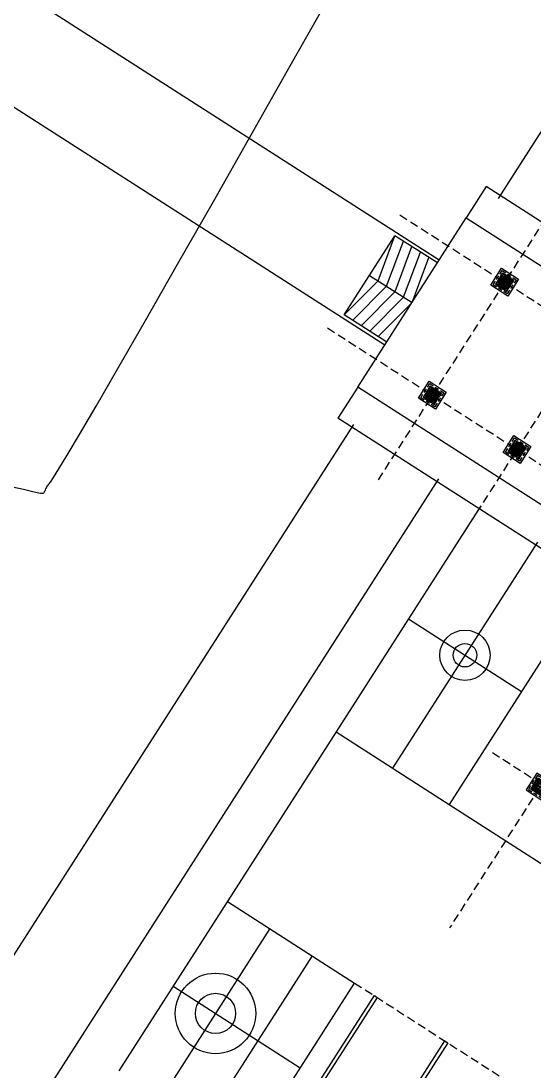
# Model space of a CAD drawing. Header units: millimetres. Extents: x -244126 to 368105, y -173968 to 259060.
# Drawn here: x -170296.4 to -170263.4, y 88069.3 to 88136.7 of the extents above; entities that cross this region are included whole.
import ezdxf
from ezdxf.xclip import XClip

# ---------------------------------------------------------------- set-up
doc = ezdxf.new("R2010")
doc.units = ezdxf.units.MM
doc.header["$MEASUREMENT"] = 0
doc.header["$XCLIPFRAME"] = 0
doc.linetypes.add('DASHED2', pattern=[0.375, 0.25, -0.125])
doc.linetypes.add('HIDDEN2', pattern=[0.1875, 0.125, -0.0625])
for name, color, linetype in [('2', 2, 'Continuous'), ('21', 21, 'Continuous'), ('8', 8, 'Continuous'), ('AU_CENTER', 2, 'Continuous'), ('AU_HIDDEN', 1, 'HIDDEN2'), ('AU_WALL', 2, 'Continuous'), ('AU_WALL_HAT', 15, 'Continuous'), ('CPP-COL', 5, 'Continuous'), ('Top Slope', 11, 'Continuous'), ('WALL', 2, 'Continuous')]:
    doc.layers.add(name, color=color, linetype=linetype)

# ---------------------------------------------------------------- blocks, each defined once
blk = doc.blocks.new('A$Ca5c254c5')
at = {"layer": 'WALL', "color": 8}
for points in [[(0, 6), (0.09999999997671694, 6), (0.09999999997671694, 0), (0, 0)], [(2.5, 6), (2.599999999976717, 6), (2.599999999976717, 0), (2.5, 0)], [(0.5499999999301508, 4.949999999953434), (2.049999999930151, 4.949999999953434), (2.049999999930151, 5.199999999953434), (0.5499999999301508, 5.199999999953434)]]:
    blk.add_lwpolyline(points, close=True, dxfattribs=at)
blk = doc.blocks.new('A$C015d2ecd')
at = {"layer": 'WALL', "color": 8}
for p, q in [((48.00968957750592, 81.4999990426004), (48.00968957925215, 57.49999904248398)), ((51.01041279849596, 57.49999904283322), (51.01041279674973, 81.49999904283322)), ((45.51179518608842, 53.99999999837019), (24.01254398003221, 53.99999999720603)), ((28.51198291045148, 52.49999999732245), (28.51029812404886, 47.99999999743886)), ((41.51235678151716, 52.49999999802094), (41.51085919362959, 48.49999999790452)), ((31.51142131490633, 51.00000000174623), (25.5114208945306, 51.00000000197906)), ((45.51254397991579, 50.49999999825377), (37.51067199523095, 50.49999999767169)), ((31.51085971947759, 49.500000007567), (25.51085929910187, 49.50000000675209))]:
    blk.add_line(p, q, dxfattribs=at)
at = {"layer": 'WALL', "color": 1}
for p, q in [((37.51179518620484, 52.49999999778811), (25.51198248995934, 52.49999999685679)), ((31.51198291045148, 52.49999999732245), (31.51029812404886, 47.99999999743886)), ((37.51179518608842, 52.49999999778811), (37.5102975985501, 48.49999999767169)), ((45.51179518597201, 52.4999999984866), (37.51179518608842, 52.49999999790452)), ((37.51029759831727, 48.49999999767169), (37.5054304379737, 35.49999999778811)), ((45.51179518597201, 48.49999999825377), (37.50992320128717, 48.49999999767169)), ((25.51029770367313, 47.9999999969732), (31.51029812404886, 47.99999999732245))]:
    blk.add_line(p, q, dxfattribs=at)
at = {"layer": 'WALL', "color": 8, "linetype": 'DASHED2'}
blk.add_line((31.51029812416527, 47.99999999755528), (31.50337178027257, 29.49999999720603), dxfattribs=at)
at = {"layer": 'WALL', "color": 1}
for centre, radius in [((28.51142135076225, 51.00009519723244), 1.2), ((28.51142135076225, 51.00009519723244), 0.6000000000000002), ((41.51160798768979, 50.49999999790452), 0.75), ((41.51160798768979, 50.49999999790452), 0.35)]:
    blk.add_circle(centre, radius, dxfattribs=at)
at = {"layer": 'WALL', "color": 8, "rotation": 90.00000000290049}
for p in [(31.51198249030858, 44.6999999973923), (31.511982490425, 42.19999999750871)]:
    blk.add_blockref('A$Ca5c254c5', p, dxfattribs=at)
blk = doc.blocks.new('A$Cec6baa1d')
at = {"layer": 'WALL', "color": 1}
for p, q in [((0, 0.09999999997671694), (0.1999999999534339, 0.09999999997671694)), ((0.09999999997671694, 0), (0.09999999997671694, 0.1999999999534339))]:
    blk.add_line(p, q, dxfattribs=at)
at = {"layer": 'WALL'}
blk.add_lwpolyline([(0, 0.1999999999534339), (0.1999999999534339, 0.1999999999534339), (0.1999999999534339, 0), (0, 0)], close=True, dxfattribs=at)
blk = doc.blocks.new('SB_CENTER')
at = {"layer": 'AU_CENTER'}
for points in [[(-0.02499999999999858, 0), (0.02500000000000213, 0)], [(0, 0.02499999999999858), (0, -0.02499999999999858)]]:
    blk.add_lwpolyline(points, dxfattribs=at)
blk = doc.blocks.new('A$C813e3aed')
at = {"layer": 'CPP-COL'}
h = blk.add_hatch(dxfattribs=at)
h.set_pattern_fill('AR-CONC', color=11, scale=0.0005)
h.set_pattern_definition([(49.99999999999999, (0.09993666057289374, 0.1000024424374715), (0.09109233449800201, -0.007969542769451544), [0.009525, -0.104775]), (355, (0.09993666057289374, 0.1000024424374715), (-0.01762171071248467, 0.09552842261951758), [0.00762, -0.08382029208500001]), (100.4514447, (0.1075276640731317, 0.0993383156874188), (0.07347062354517664, 0.08755887595609756), [0.008095004399999998, -0.08904512229999997]), (46.18420000000001, (0.09993666057289374, 0.1254024424360978), (0.135539520446065, -0.02102116396636357), [0.0142875, -0.1571625]), (96.63555760999992, (0.1112316105727587, 0.1236506924378773), (0.1187020670257515, 0.1237130622988608), [0.01214251157, -0.13356780408]), (351.1841511700001, (0.09993666057289374, 0.1254024424360978), (0.1187020670324885, 0.1237130622927663), [0.011429983535, -0.12572986596]), (21, (0.1126366605731164, 0.1190524424364412), (0.07580719563456624, -0.05113259909354381), [0.009525, -0.104775]), (326.0000000000001, (0.1126366605731164, 0.1190524424364412), (0.03090101417382354, 0.09209398306115964), [0.00762, -0.08381999999999999]), (71.45144499999999, (0.1189539268725639, 0.1147913924869499), (0.1067082096393581, 0.04096138444295262), [0.008095004400000001, -0.0890449688]), (37.50000000000001, (0.09993666057289374, 0.1000024424374715), (0.001544301625295908, 0.04227751943657655), [0, -0.082804, 0, -0.08509, 0, -0.0841375]), (7.499999999999999, (0.09993666057289374, 0.1000024424374715), (0.03340983125515287, 0.05009028740905976), [0, -0.04851399999999999, 0, -0.080899, 0, -0.03206750000000001]), (327.5, (0.07161566057311575, 0.1000024424374715), (0.06779529758343569, -0.002864371996336722), [0, -0.03175, 0, -0.09906000000000001, 0, -0.131445]), (317.5, (0.0589156605728931, 0.1000024424374715), (0.07406459069300902, 0.01271324551666651), [0, -0.041275, 0, -0.065786, 0, -0.093345])])
h.paths.add_polyline_path([(0.02493666057398514, 0.02500244243856287), (0.1749366605718023, 0.02500244243856287), (0.1749366605718023, 0.1750024424363801), (0.02493666057398514, 0.1750024424363801)])
blk.add_lwpolyline([(7.40748509997502e-06, 2.389080691500567e-06), (0.2000074074821896, 2.389080691500567e-06), (0.2000074074821896, 0.2000023890777811), (7.40748509997502e-06, 0.2000023890777811)], close=True, dxfattribs=at)
at = {"layer": 'CPP-COL', "color": 11}
blk.add_lwpolyline([(0.02493666057398514, 0.02500244243856287), (0.1749366605718023, 0.02500244243856287), (0.1749366605718023, 0.1750024424363801), (0.02493666057398514, 0.1750024424363801)], close=True, dxfattribs=at)
at = {"layer": 'CPP-COL', "xscale": -1.666666666666667, "yscale": 1.666666666666667, "zscale": 1.666666666666667, "rotation": 6.991919043741746e-08}
blk.add_blockref('SB_CENTER', (0.1000074074836448, 0.1000023890792363), dxfattribs=at)
blk = doc.blocks.new('A$C17E623F9')
at = {"layer": 'AU_WALL_HAT'}
h = blk.add_hatch(dxfattribs=at)
h.set_pattern_fill('ANSI31', color=256, scale=0.01)
h.set_pattern_definition([(45, (-30616.9104475692, 7338.855152288292), (-0.02245064030267288, 0.02245064030267288), [])])
h.paths.add_polyline_path([(0.09999999999854481, 0.124999999998181), (-0.1000000000021828, 0.124999999998181), (-0.1000000000021828, 0.1749999999992724), (0.09999999999854481, 0.1749999999992724)])
h.paths.add_polyline_path([(-0.1749999999992724, 0.09999999999854481), (-0.125000000003638, 0.09999999999854481), (-0.125, -0.09999999999854481), (-0.1749999999956344, -0.09999999999854481)])
h.paths.add_polyline_path([(0.125, 0.09999999999854481), (0.1749999999956344, 0.09999999999854481), (0.1749999999992724, -0.09999999999854481), (0.125000000003638, -0.09999999999854481)])
h.paths.add_polyline_path([(-0.1000000000021828, -0.124999999998181), (0.09999999999854481, -0.124999999998181), (0.09999999999854481, -0.1749999999992724), (-0.1000000000021828, -0.1749999999992724)])
at = {"layer": '2', "ltscale": 0.01}
for points in [[(-0.1000000000021828, 0.09999999999854481), (-0.2000000000007276, 0.09999999999854481), (-0.2000000000007276, 0.1999999999989086), (-0.1000000000021828, 0.1999999999989086)], [(-0.2000000000007276, 0.09999999999854481), (-0.1000000000021828, 0.09999999999854481), (-0.09999999999854481, -0.09999999999854481), (-0.1999999999970896, -0.09999999999854481)], [(0.09999999999854481, 0.09999999999854481), (-0.1000000000021828, 0.09999999999854481), (-0.1000000000021828, 0.1999999999989086), (0.09999999999854481, 0.1999999999989086)], [(0.1999999999970896, 0.09999999999854481), (0.09999999999854481, 0.09999999999854481), (0.09999999999854481, 0.1999999999989086), (0.1999999999970896, 0.1999999999989086)], [(0.09999999999854481, 0.09999999999854481), (0.1999999999970896, 0.09999999999854481), (0.2000000000007276, -0.09999999999854481), (0.1000000000021828, -0.09999999999854481)], [(-0.09999999999854481, -0.09999999999854481), (-0.1999999999970896, -0.09999999999854481), (-0.1999999999970896, -0.1999999999989086), (-0.09999999999854481, -0.1999999999989086)], [(-0.1000000000021828, -0.09999999999854481), (0.09999999999854481, -0.09999999999854481), (0.09999999999854481, -0.1999999999989086), (-0.1000000000021828, -0.1999999999989086)], [(0.2000000000007276, -0.09999999999854481), (0.1000000000021828, -0.09999999999854481), (0.1000000000021828, -0.1999999999989086), (0.2000000000007276, -0.1999999999989086)]]:
    blk.add_lwpolyline(points, close=True, dxfattribs=at)
at = {"layer": '21', "ltscale": 0.01}
blk.add_lwpolyline([(-0.2999999999992724, -0.298784564422931), (0.2999999999992724, -0.298784564422931), (0.2999999999992724, 0.3012154355774328), (-0.2999999999992724, 0.3012154355774328)], close=True, dxfattribs=at)
at = {"layer": '8', "ltscale": 0.01}
for points in [[(-0.125000000003638, 0.124999999998181), (-0.1749999999992724, 0.124999999998181), (-0.1749999999992724, 0.1749999999992724), (-0.125000000003638, 0.1749999999992724)], [(-0.1749999999992724, 0.09999999999854481), (-0.125000000003638, 0.09999999999854481), (-0.125, -0.09999999999854481), (-0.1749999999956344, -0.09999999999854481)], [(0.09999999999854481, 0.124999999998181), (-0.1000000000021828, 0.124999999998181), (-0.1000000000021828, 0.1749999999992724), (0.09999999999854481, 0.1749999999992724)], [(0.1749999999956344, 0.124999999998181), (0.125, 0.124999999998181), (0.125, 0.1749999999992724), (0.1749999999956344, 0.1749999999992724)], [(0.125, 0.09999999999854481), (0.1749999999956344, 0.09999999999854481), (0.1749999999992724, -0.09999999999854481), (0.125000000003638, -0.09999999999854481)], [(-0.125, -0.124999999998181), (-0.1749999999956344, -0.124999999998181), (-0.1749999999956344, -0.1749999999992724), (-0.125, -0.1749999999992724)], [(-0.1000000000021828, -0.124999999998181), (0.09999999999854481, -0.124999999998181), (0.09999999999854481, -0.1749999999992724), (-0.1000000000021828, -0.1749999999992724)], [(0.1749999999992724, -0.124999999998181), (0.125000000003638, -0.124999999998181), (0.125000000003638, -0.1749999999992724), (0.1749999999992724, -0.1749999999992724)]]:
    blk.add_lwpolyline(points, close=True, dxfattribs=at)
at = {"layer": 'AU_HIDDEN', "color": 1}
blk.add_lwpolyline([(-0.249999999996362, -0.2487845644236586), (0.249999999996362, -0.2487845644236586), (0.249999999996362, 0.2512154355781604), (-0.249999999996362, 0.2512154355781604)], close=True, dxfattribs=at)
blk.add_blockref('A$C813e3aed', (-0.1000074074836448, -0.1000023890792363))
blk = doc.blocks.new('A$C8d4ba1c4')
at = {"layer": 'AU_WALL', "color": 2}
blk.add_lwpolyline([(11.05573366121098, 23.63904903043294), (17.05573366121098, 23.63904903066577), (17.0557336617494, 12.73904998670332), (11.0557336617494, 12.73904998647049)], close=True, dxfattribs=at)
at = {"layer": 'WALL', "color": 8, "linetype": 'DASHED2'}
for p, q in [((12.0557336617494, 25.35208462756214), (12.0557336617494, -0.515932312026365)), ((16.0557336617494, 25.35208462756214), (16.0557336617494, -0.515932312026365)), ((19.0557336617494, 21.6390499867266), (9.055733661865816, 21.6390499867266)), ((19.0557336617494, 18.6390499867266), (9.055733661865816, 18.6390499867266)), ((4.0557336617494, 14.38528207002474), (4.0557336617494, -0.515932312026365)), ((26.43931029330633, 12.63904998661019), (-1.032883935586369, 12.63904998661019))]:
    blk.add_line(p, q, dxfattribs=at)
at = {"layer": 'WALL', "color": 1}
for p, q in [((9.9557336617494, 12.73904998658691), (9.95573366196879, 23.63904903025105)), ((11.05573366121098, 23.63904903033108), (9.95573366196879, 23.63904903025105)), ((18.15573366035242, 23.63904903084767), (17.05573366121098, 23.63904903076764)), ((18.15573366035242, 12.73904998658691), (18.15573366035242, 23.63904903084768))]:
    blk.add_line(p, q, dxfattribs=at)
at = {"layer": '2', "ltscale": 0.01, "xscale": -1, "rotation": 90}
for p in [(12.05573366172757, 21.63904998653015), (16.05573366172757, 21.63904998653015), (12.05573366172757, 18.63904998653015)]:
    blk.add_blockref('A$C17E623F9', p, dxfattribs=at)
at = {"layer": '2', "ltscale": 0.01, "rotation": 270}
blk.add_blockref('A$C17E623F9', (3.955733661767795, 12.63904998653015), dxfattribs=at)
at = {"layer": 'WALL'}
for p in [(11.95573366177268, 21.53904998663347), (15.95573366177268, 21.53904998663347), (11.95573366177268, 18.53904998663347)]:
    blk.add_blockref('A$Cec6baa1d', p, dxfattribs=at)
blk = doc.blocks.new('A$C32d70fc4')
at = {"layer": 'WALL', "color": 1}
for p, q in [((0.3, 1.164153218269348e-10), (0.3, 1.500000000116415)), ((0.3, 1.500000000116415), (3.100000000023283, 1.500000000116415)), ((3.100000000023283, 0), (3.100000000023283, 1.500000000116415))]:
    blk.add_line(p, q, dxfattribs=at)
at = {"layer": 'WALL', "color": 8}
blk.add_line((1.699999999953434, 1.500000000116415), (1.701215435634367, 1.164153218269348e-10), dxfattribs=at)
for points in [[(0.3, 1.500000000116415), (1.699999999953434, 1.200000000069849), (3.100000000023283, 1.500000000116415)], [(0.3002430523745716, 1.200042891665362), (1.700243052328005, 0.9000428916187957), (3.100243052397855, 1.200042891665362)], [(0.3004861047491432, 0.9000857832143083), (1.700486104702577, 0.6000857832841575), (3.100486104772426, 0.9000857832143083)], [(0.3, 0.6000000000931323), (1.699999999953434, 0.3000000000465661), (3.100000000023283, 0.6000000000931323)], [(0.3009722094982863, 0.3001715664286166), (1.70097220945172, 0.0001715663820505142), (3.100972209405154, 0.3001715664286166)]]:
    blk.add_lwpolyline(points, dxfattribs=at)
blk = doc.blocks.new('G$CE2FEF259')
at = {"layer": 'Top Slope', "color": 8, "ltscale": 0.1}
for points in [[(329.6495703373803, 1053.551646988839), (378.607958670822, 1129.948252956499)], [(298.390393565991, 973.8161742658122), (299.4711636240827, 979.9403486050433), (300.4968413714087, 985.5798306890065), (301.4061289359815, 990.3907283754088), (302.2204895352479, 994.4977675987175), (302.9613315843744, 998.0250320859486), (303.6497971852077, 1001.095146242995), (304.3064402629388, 1003.828449912369), (304.9517640126869, 1006.345960839186), (305.6116803144105, 1008.769793463056), (306.3227730025537, 1011.180719366763), (307.1208257523831, 1013.635879486334), (308.0397332176799, 1016.187854116433), (309.1125530237332, 1018.889708193252), (310.3721764557995, 1021.796606311575), (311.8519689843524, 1024.966285166447), (313.6454175157705, 1028.578133795643), (325.3331034848234, 1046.816061350866)]]:
    blk.add_lwpolyline(points, dxfattribs=at)
at = {"layer": 'WALL', "color": 8}
blk.add_lwpolyline([(315.1573515071068, 1044.964094773633), (315.4876774782315, 1044.885798626347), (315.7279058636632, 1044.829795155209), (315.8930636295117, 1044.793365070131), (315.9981777421199, 1044.773789081955), (316.0582751678303, 1044.768347901525), (316.0883828729857, 1044.774322238984), (316.1035278236959, 1044.788992804941), (316.1162612312473, 1044.809869115474), (316.1292312885635, 1044.835375906667), (316.1426104330458, 1044.864166720072), (316.1565711025614, 1044.894895097939), (316.1712857347447, 1044.926214581123), (316.1869267674629, 1044.956778712105), (316.2036666380009, 1044.98524103174), (316.2216777845751, 1045.010255082278), (316.2447864082642, 1045.037435984006), (316.2914337659022, 1045.100245174486), (316.383714877069, 1045.239105669782), (316.5437247621594, 1045.494440486422), (316.7935584411025, 1045.906672640471), (317.1553109342931, 1046.516225148458), (317.6510772614274, 1047.363521026447), (318.3029524427839, 1048.488983290968), (319.123138166382, 1049.915423773229), (320.0842627919046, 1051.595209565246), (321.1490613468923, 1053.463096573483), (322.2802688591182, 1055.4538407051), (323.4406203560065, 1057.502197866561), (324.5928508648649, 1059.542923965026)], dxfattribs=at)
for name, p, rotation in [('A$C015d2ecd', (348.768627619138, 977.7438246628735), 57.34642066842176), ('A$C8d4ba1c4', (339.3893299512565, 1025.864786661696), 57.34642066895898), ('A$C32d70fc4', (326.1527342901099, 1049.02140976605), 57.3464206702322)]:
    blk.add_blockref(name, p, dxfattribs=dict(at, rotation=rotation))

msp = doc.modelspace()

# ---------------------------------------------------------------- block references
at = {"layer": 'WALL'}
ref = msp.add_blockref('G$CE2FEF259', (-170976.4656206129, 85853.65289265019), dxfattribs=dict(at, xscale=2.15622, yscale=2.15622, zscale=2.15622))
XClip(ref).set_block_clipping_path([(229.89170362055302, 427.7812507301569), (2596.170375071466, 1370.8402830809355)])

doc.saveas('drawing.dxf')
